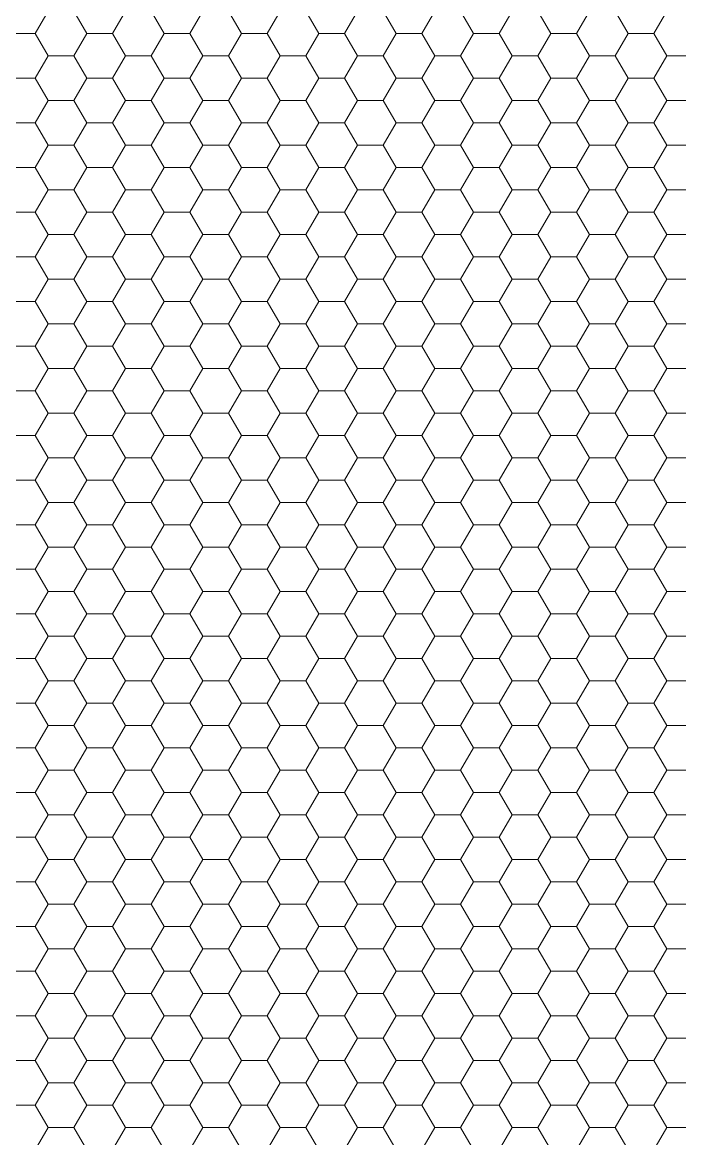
# Model space of a CAD drawing. Header units: inches. Extents: x 59 to 241, y -1 to 185.
# Drawn here: x 97.5 to 123, y 42 to 85.3 of the extents above; entities that cross this region are included whole.
import ezdxf

# ---------------------------------------------------------------- set-up
doc = ezdxf.new("R2010")
doc.units = ezdxf.units.IN
doc.header["$MEASUREMENT"] = 0
doc.layers.get('0').update_dxf_attribs({"lineweight": 0})

msp = doc.modelspace()

# ---------------------------------------------------------------- linework, layer by layer
at = {"color": 251, "linetype": 'Continuous', "lineweight": 0, "flags": 128}
for points in [[(98, 86.602), (97, 86.602), (96.5, 85.736), (97, 84.87), (98, 84.87), (98.5, 85.736)], [(101, 86.602), (100, 86.602), (99.5, 85.736), (100, 84.87), (101, 84.87), (101.5, 85.736)], [(104, 86.602), (103, 86.602), (102.5, 85.736), (103, 84.87), (104, 84.87), (104.5, 85.736)], [(107, 86.602), (106, 86.602), (105.5, 85.736), (106, 84.87), (107, 84.87), (107.5, 85.736)], [(110, 86.602), (109, 86.602), (108.5, 85.736), (109, 84.87), (110, 84.87), (110.5, 85.736)], [(113, 86.602), (112, 86.602), (111.5, 85.736), (112, 84.87), (113, 84.87), (113.5, 85.736)], [(116, 86.602), (115, 86.602), (114.5, 85.736), (115, 84.87), (116, 84.87), (116.5, 85.736)], [(119, 86.602), (118, 86.602), (117.5, 85.736), (118, 84.87), (119, 84.87), (119.5, 85.736)], [(122, 86.602), (121, 86.602), (120.5, 85.736), (121, 84.87), (122, 84.87), (122.5, 85.736)], [(99.5, 85.736), (98.5, 85.736), (98, 84.87), (98.5, 84.004), (99.5, 84.004), (100, 84.87)], [(102.5, 85.736), (101.5, 85.736), (101, 84.87), (101.5, 84.004), (102.5, 84.004), (103, 84.87)], [(105.5, 85.736), (104.5, 85.736), (104, 84.87), (104.5, 84.004), (105.5, 84.004), (106, 84.87)], [(108.5, 85.736), (107.5, 85.736), (107, 84.87), (107.5, 84.004), (108.5, 84.004), (109, 84.87)], [(111.5, 85.736), (110.5, 85.736), (110, 84.87), (110.5, 84.004), (111.5, 84.004), (112, 84.87)], [(114.5, 85.736), (113.5, 85.736), (113, 84.87), (113.5, 84.004), (114.5, 84.004), (115, 84.87)], [(117.5, 85.736), (116.5, 85.736), (116, 84.87), (116.5, 84.004), (117.5, 84.004), (118, 84.87)], [(120.5, 85.736), (119.5, 85.736), (119, 84.87), (119.5, 84.004), (120.5, 84.004), (121, 84.87)], [(123.5, 85.736), (122.5, 85.736), (122, 84.87), (122.5, 84.004), (123.5, 84.004), (124, 84.87)], [(98, 84.87), (97, 84.87), (96.5, 84.004), (97, 83.138), (98, 83.138), (98.5, 84.004)], [(101, 84.87), (100, 84.87), (99.5, 84.004), (100, 83.138), (101, 83.138), (101.5, 84.004)], [(104, 84.87), (103, 84.87), (102.5, 84.004), (103, 83.138), (104, 83.138), (104.5, 84.004)], [(107, 84.87), (106, 84.87), (105.5, 84.004), (106, 83.138), (107, 83.138), (107.5, 84.004)], [(110, 84.87), (109, 84.87), (108.5, 84.004), (109, 83.138), (110, 83.138), (110.5, 84.004)], [(113, 84.87), (112, 84.87), (111.5, 84.004), (112, 83.138), (113, 83.138), (113.5, 84.004)], [(116, 84.87), (115, 84.87), (114.5, 84.004), (115, 83.138), (116, 83.138), (116.5, 84.004)], [(119, 84.87), (118, 84.87), (117.5, 84.004), (118, 83.138), (119, 83.138), (119.5, 84.004)], [(122, 84.87), (121, 84.87), (120.5, 84.004), (121, 83.138), (122, 83.138), (122.5, 84.004)], [(99.5, 84.004), (98.5, 84.004), (98, 83.138), (98.5, 82.272), (99.5, 82.272), (100, 83.138)], [(102.5, 84.004), (101.5, 84.004), (101, 83.138), (101.5, 82.272), (102.5, 82.272), (103, 83.138)], [(105.5, 84.004), (104.5, 84.004), (104, 83.138), (104.5, 82.272), (105.5, 82.272), (106, 83.138)], [(108.5, 84.004), (107.5, 84.004), (107, 83.138), (107.5, 82.272), (108.5, 82.272), (109, 83.138)], [(111.5, 84.004), (110.5, 84.004), (110, 83.138), (110.5, 82.272), (111.5, 82.272), (112, 83.138)], [(114.5, 84.004), (113.5, 84.004), (113, 83.138), (113.5, 82.272), (114.5, 82.272), (115, 83.138)], [(117.5, 84.004), (116.5, 84.004), (116, 83.138), (116.5, 82.272), (117.5, 82.272), (118, 83.138)], [(120.5, 84.004), (119.5, 84.004), (119, 83.138), (119.5, 82.272), (120.5, 82.272), (121, 83.138)], [(123.5, 84.004), (122.5, 84.004), (122, 83.138), (122.5, 82.272), (123.5, 82.272), (124, 83.138)], [(98, 83.138), (97, 83.138), (96.5, 82.272), (97, 81.406), (98, 81.406), (98.5, 82.272)], [(101, 83.138), (100, 83.138), (99.5, 82.272), (100, 81.406), (101, 81.406), (101.5, 82.272)], [(104, 83.138), (103, 83.138), (102.5, 82.272), (103, 81.406), (104, 81.406), (104.5, 82.272)], [(107, 83.138), (106, 83.138), (105.5, 82.272), (106, 81.406), (107, 81.406), (107.5, 82.272)], [(110, 83.138), (109, 83.138), (108.5, 82.272), (109, 81.406), (110, 81.406), (110.5, 82.272)], [(113, 83.138), (112, 83.138), (111.5, 82.272), (112, 81.406), (113, 81.406), (113.5, 82.272)], [(116, 83.138), (115, 83.138), (114.5, 82.272), (115, 81.406), (116, 81.406), (116.5, 82.272)], [(119, 83.138), (118, 83.138), (117.5, 82.272), (118, 81.406), (119, 81.406), (119.5, 82.272)], [(122, 83.138), (121, 83.138), (120.5, 82.272), (121, 81.406), (122, 81.406), (122.5, 82.272)], [(99.5, 82.272), (98.5, 82.272), (98, 81.406), (98.5, 80.54), (99.5, 80.54), (100, 81.406)], [(102.5, 82.272), (101.5, 82.272), (101, 81.406), (101.5, 80.54), (102.5, 80.54), (103, 81.406)], [(105.5, 82.272), (104.5, 82.272), (104, 81.406), (104.5, 80.54), (105.5, 80.54), (106, 81.406)], [(108.5, 82.272), (107.5, 82.272), (107, 81.406), (107.5, 80.54), (108.5, 80.54), (109, 81.406)], [(111.5, 82.272), (110.5, 82.272), (110, 81.406), (110.5, 80.54), (111.5, 80.54), (112, 81.406)], [(114.5, 82.272), (113.5, 82.272), (113, 81.406), (113.5, 80.54), (114.5, 80.54), (115, 81.406)], [(117.5, 82.272), (116.5, 82.272), (116, 81.406), (116.5, 80.54), (117.5, 80.54), (118, 81.406)], [(120.5, 82.272), (119.5, 82.272), (119, 81.406), (119.5, 80.54), (120.5, 80.54), (121, 81.406)], [(123.5, 82.272), (122.5, 82.272), (122, 81.406), (122.5, 80.54), (123.5, 80.54), (124, 81.406)], [(98, 81.406), (97, 81.406), (96.5, 80.54), (97, 79.674), (98, 79.674), (98.5, 80.54)], [(101, 81.406), (100, 81.406), (99.5, 80.54), (100, 79.674), (101, 79.674), (101.5, 80.54)], [(104, 81.406), (103, 81.406), (102.5, 80.54), (103, 79.674), (104, 79.674), (104.5, 80.54)], [(107, 81.406), (106, 81.406), (105.5, 80.54), (106, 79.674), (107, 79.674), (107.5, 80.54)], [(110, 81.406), (109, 81.406), (108.5, 80.54), (109, 79.674), (110, 79.674), (110.5, 80.54)], [(113, 81.406), (112, 81.406), (111.5, 80.54), (112, 79.674), (113, 79.674), (113.5, 80.54)], [(116, 81.406), (115, 81.406), (114.5, 80.54), (115, 79.674), (116, 79.674), (116.5, 80.54)], [(119, 81.406), (118, 81.406), (117.5, 80.54), (118, 79.674), (119, 79.674), (119.5, 80.54)], [(122, 81.406), (121, 81.406), (120.5, 80.54), (121, 79.674), (122, 79.674), (122.5, 80.54)], [(99.5, 80.54), (98.5, 80.54), (98, 79.674), (98.5, 78.808), (99.5, 78.808), (100, 79.674)], [(102.5, 80.54), (101.5, 80.54), (101, 79.674), (101.5, 78.808), (102.5, 78.808), (103, 79.674)], [(105.5, 80.54), (104.5, 80.54), (104, 79.674), (104.5, 78.808), (105.5, 78.808), (106, 79.674)], [(108.5, 80.54), (107.5, 80.54), (107, 79.674), (107.5, 78.808), (108.5, 78.808), (109, 79.674)], [(111.5, 80.54), (110.5, 80.54), (110, 79.674), (110.5, 78.808), (111.5, 78.808), (112, 79.674)], [(114.5, 80.54), (113.5, 80.54), (113, 79.674), (113.5, 78.808), (114.5, 78.808), (115, 79.674)], [(117.5, 80.54), (116.5, 80.54), (116, 79.674), (116.5, 78.808), (117.5, 78.808), (118, 79.674)], [(120.5, 80.54), (119.5, 80.54), (119, 79.674), (119.5, 78.808), (120.5, 78.808), (121, 79.674)], [(123.5, 80.54), (122.5, 80.54), (122, 79.674), (122.5, 78.808), (123.5, 78.808), (124, 79.674)], [(98, 79.674), (97, 79.674), (96.5, 78.808), (97, 77.942), (98, 77.942), (98.5, 78.808)], [(101, 79.674), (100, 79.674), (99.5, 78.808), (100, 77.942), (101, 77.942), (101.5, 78.808)], [(104, 79.674), (103, 79.674), (102.5, 78.808), (103, 77.942), (104, 77.942), (104.5, 78.808)], [(107, 79.674), (106, 79.674), (105.5, 78.808), (106, 77.942), (107, 77.942), (107.5, 78.808)], [(110, 79.674), (109, 79.674), (108.5, 78.808), (109, 77.942), (110, 77.942), (110.5, 78.808)], [(113, 79.674), (112, 79.674), (111.5, 78.808), (112, 77.942), (113, 77.942), (113.5, 78.808)], [(116, 79.674), (115, 79.674), (114.5, 78.808), (115, 77.942), (116, 77.942), (116.5, 78.808)], [(119, 79.674), (118, 79.674), (117.5, 78.808), (118, 77.942), (119, 77.942), (119.5, 78.808)], [(122, 79.674), (121, 79.674), (120.5, 78.808), (121, 77.942), (122, 77.942), (122.5, 78.808)], [(99.5, 78.808), (98.5, 78.808), (98, 77.942), (98.5, 77.076), (99.5, 77.076), (100, 77.942)], [(102.5, 78.808), (101.5, 78.808), (101, 77.942), (101.5, 77.076), (102.5, 77.076), (103, 77.942)], [(105.5, 78.808), (104.5, 78.808), (104, 77.942), (104.5, 77.076), (105.5, 77.076), (106, 77.942)], [(108.5, 78.808), (107.5, 78.808), (107, 77.942), (107.5, 77.076), (108.5, 77.076), (109, 77.942)], [(111.5, 78.808), (110.5, 78.808), (110, 77.942), (110.5, 77.076), (111.5, 77.076), (112, 77.942)], [(114.5, 78.808), (113.5, 78.808), (113, 77.942), (113.5, 77.076), (114.5, 77.076), (115, 77.942)], [(117.5, 78.808), (116.5, 78.808), (116, 77.942), (116.5, 77.076), (117.5, 77.076), (118, 77.942)], [(120.5, 78.808), (119.5, 78.808), (119, 77.942), (119.5, 77.076), (120.5, 77.076), (121, 77.942)], [(123.5, 78.808), (122.5, 78.808), (122, 77.942), (122.5, 77.076), (123.5, 77.076), (124, 77.942)], [(98, 77.942), (97, 77.942), (96.5, 77.076), (97, 76.21), (98, 76.21), (98.5, 77.076)], [(101, 77.942), (100, 77.942), (99.5, 77.076), (100, 76.21), (101, 76.21), (101.5, 77.076)], [(104, 77.942), (103, 77.942), (102.5, 77.076), (103, 76.21), (104, 76.21), (104.5, 77.076)], [(107, 77.942), (106, 77.942), (105.5, 77.076), (106, 76.21), (107, 76.21), (107.5, 77.076)], [(110, 77.942), (109, 77.942), (108.5, 77.076), (109, 76.21), (110, 76.21), (110.5, 77.076)], [(113, 77.942), (112, 77.942), (111.5, 77.076), (112, 76.21), (113, 76.21), (113.5, 77.076)], [(116, 77.942), (115, 77.942), (114.5, 77.076), (115, 76.21), (116, 76.21), (116.5, 77.076)], [(119, 77.942), (118, 77.942), (117.5, 77.076), (118, 76.21), (119, 76.21), (119.5, 77.076)], [(122, 77.942), (121, 77.942), (120.5, 77.076), (121, 76.21), (122, 76.21), (122.5, 77.076)], [(99.5, 77.076), (98.5, 77.076), (98, 76.21), (98.5, 75.344), (99.5, 75.344), (100, 76.21)], [(102.5, 77.076), (101.5, 77.076), (101, 76.21), (101.5, 75.344), (102.5, 75.344), (103, 76.21)], [(105.5, 77.076), (104.5, 77.076), (104, 76.21), (104.5, 75.344), (105.5, 75.344), (106, 76.21)], [(108.5, 77.076), (107.5, 77.076), (107, 76.21), (107.5, 75.344), (108.5, 75.344), (109, 76.21)], [(111.5, 77.076), (110.5, 77.076), (110, 76.21), (110.5, 75.344), (111.5, 75.344), (112, 76.21)], [(114.5, 77.076), (113.5, 77.076), (113, 76.21), (113.5, 75.344), (114.5, 75.344), (115, 76.21)], [(117.5, 77.076), (116.5, 77.076), (116, 76.21), (116.5, 75.344), (117.5, 75.344), (118, 76.21)], [(120.5, 77.076), (119.5, 77.076), (119, 76.21), (119.5, 75.344), (120.5, 75.344), (121, 76.21)], [(123.5, 77.076), (122.5, 77.076), (122, 76.21), (122.5, 75.344), (123.5, 75.344), (124, 76.21)], [(98, 76.21), (97, 76.21), (96.5, 75.344), (97, 74.478), (98, 74.478), (98.5, 75.344)], [(101, 76.21), (100, 76.21), (99.5, 75.344), (100, 74.478), (101, 74.478), (101.5, 75.344)], [(104, 76.21), (103, 76.21), (102.5, 75.344), (103, 74.478), (104, 74.478), (104.5, 75.344)], [(107, 76.21), (106, 76.21), (105.5, 75.344), (106, 74.478), (107, 74.478), (107.5, 75.344)], [(110, 76.21), (109, 76.21), (108.5, 75.344), (109, 74.478), (110, 74.478), (110.5, 75.344)], [(113, 76.21), (112, 76.21), (111.5, 75.344), (112, 74.478), (113, 74.478), (113.5, 75.344)], [(116, 76.21), (115, 76.21), (114.5, 75.344), (115, 74.478), (116, 74.478), (116.5, 75.344)], [(119, 76.21), (118, 76.21), (117.5, 75.344), (118, 74.478), (119, 74.478), (119.5, 75.344)], [(122, 76.21), (121, 76.21), (120.5, 75.344), (121, 74.478), (122, 74.478), (122.5, 75.344)], [(99.5, 75.344), (98.5, 75.344), (98, 74.478), (98.5, 73.612), (99.5, 73.612), (100, 74.478)], [(102.5, 75.344), (101.5, 75.344), (101, 74.478), (101.5, 73.612), (102.5, 73.612), (103, 74.478)], [(105.5, 75.344), (104.5, 75.344), (104, 74.478), (104.5, 73.612), (105.5, 73.612), (106, 74.478)], [(108.5, 75.344), (107.5, 75.344), (107, 74.478), (107.5, 73.612), (108.5, 73.612), (109, 74.478)], [(111.5, 75.344), (110.5, 75.344), (110, 74.478), (110.5, 73.612), (111.5, 73.612), (112, 74.478)], [(114.5, 75.344), (113.5, 75.344), (113, 74.478), (113.5, 73.612), (114.5, 73.612), (115, 74.478)], [(117.5, 75.344), (116.5, 75.344), (116, 74.478), (116.5, 73.612), (117.5, 73.612), (118, 74.478)], [(120.5, 75.344), (119.5, 75.344), (119, 74.478), (119.5, 73.612), (120.5, 73.612), (121, 74.478)], [(123.5, 75.344), (122.5, 75.344), (122, 74.478), (122.5, 73.612), (123.5, 73.612), (124, 74.478)], [(98, 74.478), (97, 74.478), (96.5, 73.612), (97, 72.746), (98, 72.746), (98.5, 73.612)], [(101, 74.478), (100, 74.478), (99.5, 73.612), (100, 72.746), (101, 72.746), (101.5, 73.612)], [(104, 74.478), (103, 74.478), (102.5, 73.612), (103, 72.746), (104, 72.746), (104.5, 73.612)], [(107, 74.478), (106, 74.478), (105.5, 73.612), (106, 72.746), (107, 72.746), (107.5, 73.612)], [(110, 74.478), (109, 74.478), (108.5, 73.612), (109, 72.746), (110, 72.746), (110.5, 73.612)], [(113, 74.478), (112, 74.478), (111.5, 73.612), (112, 72.746), (113, 72.746), (113.5, 73.612)], [(116, 74.478), (115, 74.478), (114.5, 73.612), (115, 72.746), (116, 72.746), (116.5, 73.612)], [(119, 74.478), (118, 74.478), (117.5, 73.612), (118, 72.746), (119, 72.746), (119.5, 73.612)], [(122, 74.478), (121, 74.478), (120.5, 73.612), (121, 72.746), (122, 72.746), (122.5, 73.612)], [(99.5, 73.612), (98.5, 73.612), (98, 72.746), (98.5, 71.88), (99.5, 71.88), (100, 72.746)], [(102.5, 73.612), (101.5, 73.612), (101, 72.746), (101.5, 71.88), (102.5, 71.88), (103, 72.746)], [(105.5, 73.612), (104.5, 73.612), (104, 72.746), (104.5, 71.88), (105.5, 71.88), (106, 72.746)], [(108.5, 73.612), (107.5, 73.612), (107, 72.746), (107.5, 71.88), (108.5, 71.88), (109, 72.746)], [(111.5, 73.612), (110.5, 73.612), (110, 72.746), (110.5, 71.88), (111.5, 71.88), (112, 72.746)], [(114.5, 73.612), (113.5, 73.612), (113, 72.746), (113.5, 71.88), (114.5, 71.88), (115, 72.746)], [(117.5, 73.612), (116.5, 73.612), (116, 72.746), (116.5, 71.88), (117.5, 71.88), (118, 72.746)], [(120.5, 73.612), (119.5, 73.612), (119, 72.746), (119.5, 71.88), (120.5, 71.88), (121, 72.746)], [(123.5, 73.612), (122.5, 73.612), (122, 72.746), (122.5, 71.88), (123.5, 71.88), (124, 72.746)], [(98, 72.746), (97, 72.746), (96.5, 71.88), (97, 71.014), (98, 71.014), (98.5, 71.88)], [(101, 72.746), (100, 72.746), (99.5, 71.88), (100, 71.014), (101, 71.014), (101.5, 71.88)], [(104, 72.746), (103, 72.746), (102.5, 71.88), (103, 71.014), (104, 71.014), (104.5, 71.88)], [(107, 72.746), (106, 72.746), (105.5, 71.88), (106, 71.014), (107, 71.014), (107.5, 71.88)], [(110, 72.746), (109, 72.746), (108.5, 71.88), (109, 71.014), (110, 71.014), (110.5, 71.88)], [(113, 72.746), (112, 72.746), (111.5, 71.88), (112, 71.014), (113, 71.014), (113.5, 71.88)], [(116, 72.746), (115, 72.746), (114.5, 71.88), (115, 71.014), (116, 71.014), (116.5, 71.88)], [(119, 72.746), (118, 72.746), (117.5, 71.88), (118, 71.014), (119, 71.014), (119.5, 71.88)], [(122, 72.746), (121, 72.746), (120.5, 71.88), (121, 71.014), (122, 71.014), (122.5, 71.88)], [(99.5, 71.88), (98.5, 71.88), (98, 71.014), (98.5, 70.148), (99.5, 70.148), (100, 71.014)], [(102.5, 71.88), (101.5, 71.88), (101, 71.014), (101.5, 70.148), (102.5, 70.148), (103, 71.014)], [(105.5, 71.88), (104.5, 71.88), (104, 71.014), (104.5, 70.148), (105.5, 70.148), (106, 71.014)], [(108.5, 71.88), (107.5, 71.88), (107, 71.014), (107.5, 70.148), (108.5, 70.148), (109, 71.014)], [(111.5, 71.88), (110.5, 71.88), (110, 71.014), (110.5, 70.148), (111.5, 70.148), (112, 71.014)], [(114.5, 71.88), (113.5, 71.88), (113, 71.014), (113.5, 70.148), (114.5, 70.148), (115, 71.014)], [(117.5, 71.88), (116.5, 71.88), (116, 71.014), (116.5, 70.148), (117.5, 70.148), (118, 71.014)], [(120.5, 71.88), (119.5, 71.88), (119, 71.014), (119.5, 70.148), (120.5, 70.148), (121, 71.014)], [(123.5, 71.88), (122.5, 71.88), (122, 71.014), (122.5, 70.148), (123.5, 70.148), (124, 71.014)], [(98, 71.014), (97, 71.014), (96.5, 70.148), (97, 69.282), (98, 69.282), (98.5, 70.148)], [(101, 71.014), (100, 71.014), (99.5, 70.148), (100, 69.282), (101, 69.282), (101.5, 70.148)], [(104, 71.014), (103, 71.014), (102.5, 70.148), (103, 69.282), (104, 69.282), (104.5, 70.148)], [(107, 71.014), (106, 71.014), (105.5, 70.148), (106, 69.282), (107, 69.282), (107.5, 70.148)], [(110, 71.014), (109, 71.014), (108.5, 70.148), (109, 69.282), (110, 69.282), (110.5, 70.148)], [(113, 71.014), (112, 71.014), (111.5, 70.148), (112, 69.282), (113, 69.282), (113.5, 70.148)], [(116, 71.014), (115, 71.014), (114.5, 70.148), (115, 69.282), (116, 69.282), (116.5, 70.148)], [(119, 71.014), (118, 71.014), (117.5, 70.148), (118, 69.282), (119, 69.282), (119.5, 70.148)], [(122, 71.014), (121, 71.014), (120.5, 70.148), (121, 69.282), (122, 69.282), (122.5, 70.148)], [(99.5, 70.148), (98.5, 70.148), (98, 69.282), (98.5, 68.416), (99.5, 68.416), (100, 69.282)], [(102.5, 70.148), (101.5, 70.148), (101, 69.282), (101.5, 68.416), (102.5, 68.416), (103, 69.282)], [(105.5, 70.148), (104.5, 70.148), (104, 69.282), (104.5, 68.416), (105.5, 68.416), (106, 69.282)], [(108.5, 70.148), (107.5, 70.148), (107, 69.282), (107.5, 68.416), (108.5, 68.416), (109, 69.282)], [(111.5, 70.148), (110.5, 70.148), (110, 69.282), (110.5, 68.416), (111.5, 68.416), (112, 69.282)], [(114.5, 70.148), (113.5, 70.148), (113, 69.282), (113.5, 68.416), (114.5, 68.416), (115, 69.282)], [(117.5, 70.148), (116.5, 70.148), (116, 69.282), (116.5, 68.416), (117.5, 68.416), (118, 69.282)], [(120.5, 70.148), (119.5, 70.148), (119, 69.282), (119.5, 68.416), (120.5, 68.416), (121, 69.282)], [(123.5, 70.148), (122.5, 70.148), (122, 69.282), (122.5, 68.416), (123.5, 68.416), (124, 69.282)], [(98, 69.282), (97, 69.282), (96.5, 68.416), (97, 67.55), (98, 67.55), (98.5, 68.416)], [(101, 69.282), (100, 69.282), (99.5, 68.416), (100, 67.55), (101, 67.55), (101.5, 68.416)], [(104, 69.282), (103, 69.282), (102.5, 68.416), (103, 67.55), (104, 67.55), (104.5, 68.416)], [(107, 69.282), (106, 69.282), (105.5, 68.416), (106, 67.55), (107, 67.55), (107.5, 68.416)], [(110, 69.282), (109, 69.282), (108.5, 68.416), (109, 67.55), (110, 67.55), (110.5, 68.416)], [(113, 69.282), (112, 69.282), (111.5, 68.416), (112, 67.55), (113, 67.55), (113.5, 68.416)], [(116, 69.282), (115, 69.282), (114.5, 68.416), (115, 67.55), (116, 67.55), (116.5, 68.416)], [(119, 69.282), (118, 69.282), (117.5, 68.416), (118, 67.55), (119, 67.55), (119.5, 68.416)], [(122, 69.282), (121, 69.282), (120.5, 68.416), (121, 67.55), (122, 67.55), (122.5, 68.416)], [(99.5, 68.416), (98.5, 68.416), (98, 67.55), (98.5, 66.684), (99.5, 66.684), (100, 67.55)], [(102.5, 68.416), (101.5, 68.416), (101, 67.55), (101.5, 66.684), (102.5, 66.684), (103, 67.55)], [(105.5, 68.416), (104.5, 68.416), (104, 67.55), (104.5, 66.684), (105.5, 66.684), (106, 67.55)], [(108.5, 68.416), (107.5, 68.416), (107, 67.55), (107.5, 66.684), (108.5, 66.684), (109, 67.55)], [(111.5, 68.416), (110.5, 68.416), (110, 67.55), (110.5, 66.684), (111.5, 66.684), (112, 67.55)], [(114.5, 68.416), (113.5, 68.416), (113, 67.55), (113.5, 66.684), (114.5, 66.684), (115, 67.55)], [(117.5, 68.416), (116.5, 68.416), (116, 67.55), (116.5, 66.684), (117.5, 66.684), (118, 67.55)], [(120.5, 68.416), (119.5, 68.416), (119, 67.55), (119.5, 66.684), (120.5, 66.684), (121, 67.55)], [(123.5, 68.416), (122.5, 68.416), (122, 67.55), (122.5, 66.684), (123.5, 66.684), (124, 67.55)], [(98, 67.55), (97, 67.55), (96.5, 66.684), (97, 65.818), (98, 65.818), (98.5, 66.684)], [(101, 67.55), (100, 67.55), (99.5, 66.684), (100, 65.818), (101, 65.818), (101.5, 66.684)], [(104, 67.55), (103, 67.55), (102.5, 66.684), (103, 65.818), (104, 65.818), (104.5, 66.684)], [(107, 67.55), (106, 67.55), (105.5, 66.684), (106, 65.818), (107, 65.818), (107.5, 66.684)], [(110, 67.55), (109, 67.55), (108.5, 66.684), (109, 65.818), (110, 65.818), (110.5, 66.684)], [(113, 67.55), (112, 67.55), (111.5, 66.684), (112, 65.818), (113, 65.818), (113.5, 66.684)], [(116, 67.55), (115, 67.55), (114.5, 66.684), (115, 65.818), (116, 65.818), (116.5, 66.684)], [(119, 67.55), (118, 67.55), (117.5, 66.684), (118, 65.818), (119, 65.818), (119.5, 66.684)], [(122, 67.55), (121, 67.55), (120.5, 66.684), (121, 65.818), (122, 65.818), (122.5, 66.684)], [(99.5, 66.684), (98.5, 66.684), (98, 65.818), (98.5, 64.952), (99.5, 64.952), (100, 65.818)], [(102.5, 66.684), (101.5, 66.684), (101, 65.818), (101.5, 64.952), (102.5, 64.952), (103, 65.818)], [(105.5, 66.684), (104.5, 66.684), (104, 65.818), (104.5, 64.952), (105.5, 64.952), (106, 65.818)], [(108.5, 66.684), (107.5, 66.684), (107, 65.818), (107.5, 64.952), (108.5, 64.952), (109, 65.818)], [(111.5, 66.684), (110.5, 66.684), (110, 65.818), (110.5, 64.952), (111.5, 64.952), (112, 65.818)], [(114.5, 66.684), (113.5, 66.684), (113, 65.818), (113.5, 64.952), (114.5, 64.952), (115, 65.818)], [(117.5, 66.684), (116.5, 66.684), (116, 65.818), (116.5, 64.952), (117.5, 64.952), (118, 65.818)], [(120.5, 66.684), (119.5, 66.684), (119, 65.818), (119.5, 64.952), (120.5, 64.952), (121, 65.818)], [(123.5, 66.684), (122.5, 66.684), (122, 65.818), (122.5, 64.952), (123.5, 64.952), (124, 65.818)], [(98, 65.818), (97, 65.818), (96.5, 64.952), (97, 64.086), (98, 64.086), (98.5, 64.952)], [(101, 65.818), (100, 65.818), (99.5, 64.952), (100, 64.086), (101, 64.086), (101.5, 64.952)], [(104, 65.818), (103, 65.818), (102.5, 64.952), (103, 64.086), (104, 64.086), (104.5, 64.952)], [(107, 65.818), (106, 65.818), (105.5, 64.952), (106, 64.086), (107, 64.086), (107.5, 64.952)], [(110, 65.818), (109, 65.818), (108.5, 64.952), (109, 64.086), (110, 64.086), (110.5, 64.952)], [(113, 65.818), (112, 65.818), (111.5, 64.952), (112, 64.086), (113, 64.086), (113.5, 64.952)], [(116, 65.818), (115, 65.818), (114.5, 64.952), (115, 64.086), (116, 64.086), (116.5, 64.952)], [(119, 65.818), (118, 65.818), (117.5, 64.952), (118, 64.086), (119, 64.086), (119.5, 64.952)], [(122, 65.818), (121, 65.818), (120.5, 64.952), (121, 64.086), (122, 64.086), (122.5, 64.952)], [(99.5, 64.952), (98.5, 64.952), (98, 64.086), (98.5, 63.22), (99.5, 63.22), (100, 64.086)], [(102.5, 64.952), (101.5, 64.952), (101, 64.086), (101.5, 63.22), (102.5, 63.22), (103, 64.086)], [(105.5, 64.952), (104.5, 64.952), (104, 64.086), (104.5, 63.22), (105.5, 63.22), (106, 64.086)], [(108.5, 64.952), (107.5, 64.952), (107, 64.086), (107.5, 63.22), (108.5, 63.22), (109, 64.086)], [(111.5, 64.952), (110.5, 64.952), (110, 64.086), (110.5, 63.22), (111.5, 63.22), (112, 64.086)], [(114.5, 64.952), (113.5, 64.952), (113, 64.086), (113.5, 63.22), (114.5, 63.22), (115, 64.086)], [(117.5, 64.952), (116.5, 64.952), (116, 64.086), (116.5, 63.22), (117.5, 63.22), (118, 64.086)], [(120.5, 64.952), (119.5, 64.952), (119, 64.086), (119.5, 63.22), (120.5, 63.22), (121, 64.086)], [(123.5, 64.952), (122.5, 64.952), (122, 64.086), (122.5, 63.22), (123.5, 63.22), (124, 64.086)], [(98, 64.086), (97, 64.086), (96.5, 63.22), (97, 62.354), (98, 62.354), (98.5, 63.22)], [(101, 64.086), (100, 64.086), (99.5, 63.22), (100, 62.354), (101, 62.354), (101.5, 63.22)], [(104, 64.086), (103, 64.086), (102.5, 63.22), (103, 62.354), (104, 62.354), (104.5, 63.22)], [(107, 64.086), (106, 64.086), (105.5, 63.22), (106, 62.354), (107, 62.354), (107.5, 63.22)], [(110, 64.086), (109, 64.086), (108.5, 63.22), (109, 62.354), (110, 62.354), (110.5, 63.22)], [(113, 64.086), (112, 64.086), (111.5, 63.22), (112, 62.354), (113, 62.354), (113.5, 63.22)], [(116, 64.086), (115, 64.086), (114.5, 63.22), (115, 62.354), (116, 62.354), (116.5, 63.22)], [(119, 64.086), (118, 64.086), (117.5, 63.22), (118, 62.354), (119, 62.354), (119.5, 63.22)], [(122, 64.086), (121, 64.086), (120.5, 63.22), (121, 62.354), (122, 62.354), (122.5, 63.22)], [(99.5, 63.22), (98.5, 63.22), (98, 62.354), (98.5, 61.488), (99.5, 61.488), (100, 62.354)], [(102.5, 63.22), (101.5, 63.22), (101, 62.354), (101.5, 61.488), (102.5, 61.488), (103, 62.354)], [(105.5, 63.22), (104.5, 63.22), (104, 62.354), (104.5, 61.488), (105.5, 61.488), (106, 62.354)], [(108.5, 63.22), (107.5, 63.22), (107, 62.354), (107.5, 61.488), (108.5, 61.488), (109, 62.354)], [(111.5, 63.22), (110.5, 63.22), (110, 62.354), (110.5, 61.488), (111.5, 61.488), (112, 62.354)], [(114.5, 63.22), (113.5, 63.22), (113, 62.354), (113.5, 61.488), (114.5, 61.488), (115, 62.354)], [(117.5, 63.22), (116.5, 63.22), (116, 62.354), (116.5, 61.488), (117.5, 61.488), (118, 62.354)], [(120.5, 63.22), (119.5, 63.22), (119, 62.354), (119.5, 61.488), (120.5, 61.488), (121, 62.354)], [(123.5, 63.22), (122.5, 63.22), (122, 62.354), (122.5, 61.488), (123.5, 61.488), (124, 62.354)], [(98, 62.354), (97, 62.354), (96.5, 61.488), (97, 60.622), (98, 60.622), (98.5, 61.488)], [(101, 62.354), (100, 62.354), (99.5, 61.488), (100, 60.622), (101, 60.622), (101.5, 61.488)], [(104, 62.354), (103, 62.354), (102.5, 61.488), (103, 60.622), (104, 60.622), (104.5, 61.488)], [(107, 62.354), (106, 62.354), (105.5, 61.488), (106, 60.622), (107, 60.622), (107.5, 61.488)], [(110, 62.354), (109, 62.354), (108.5, 61.488), (109, 60.622), (110, 60.622), (110.5, 61.488)], [(113, 62.354), (112, 62.354), (111.5, 61.488), (112, 60.622), (113, 60.622), (113.5, 61.488)], [(116, 62.354), (115, 62.354), (114.5, 61.488), (115, 60.622), (116, 60.622), (116.5, 61.488)], [(119, 62.354), (118, 62.354), (117.5, 61.488), (118, 60.622), (119, 60.622), (119.5, 61.488)], [(122, 62.354), (121, 62.354), (120.5, 61.488), (121, 60.622), (122, 60.622), (122.5, 61.488)], [(99.5, 61.488), (98.5, 61.488), (98, 60.622), (98.5, 59.756), (99.5, 59.756), (100, 60.622)], [(102.5, 61.488), (101.5, 61.488), (101, 60.622), (101.5, 59.756), (102.5, 59.756), (103, 60.622)], [(105.5, 61.488), (104.5, 61.488), (104, 60.622), (104.5, 59.756), (105.5, 59.756), (106, 60.622)], [(108.5, 61.488), (107.5, 61.488), (107, 60.622), (107.5, 59.756), (108.5, 59.756), (109, 60.622)], [(111.5, 61.488), (110.5, 61.488), (110, 60.622), (110.5, 59.756), (111.5, 59.756), (112, 60.622)], [(114.5, 61.488), (113.5, 61.488), (113, 60.622), (113.5, 59.756), (114.5, 59.756), (115, 60.622)], [(117.5, 61.488), (116.5, 61.488), (116, 60.622), (116.5, 59.756), (117.5, 59.756), (118, 60.622)], [(120.5, 61.488), (119.5, 61.488), (119, 60.622), (119.5, 59.756), (120.5, 59.756), (121, 60.622)], [(123.5, 61.488), (122.5, 61.488), (122, 60.622), (122.5, 59.756), (123.5, 59.756), (124, 60.622)], [(98, 60.622), (97, 60.622), (96.5, 59.756), (97, 58.89), (98, 58.89), (98.5, 59.756)], [(101, 60.622), (100, 60.622), (99.5, 59.756), (100, 58.89), (101, 58.89), (101.5, 59.756)], [(104, 60.622), (103, 60.622), (102.5, 59.756), (103, 58.89), (104, 58.89), (104.5, 59.756)], [(107, 60.622), (106, 60.622), (105.5, 59.756), (106, 58.89), (107, 58.89), (107.5, 59.756)], [(110, 60.622), (109, 60.622), (108.5, 59.756), (109, 58.89), (110, 58.89), (110.5, 59.756)], [(113, 60.622), (112, 60.622), (111.5, 59.756), (112, 58.89), (113, 58.89), (113.5, 59.756)], [(116, 60.622), (115, 60.622), (114.5, 59.756), (115, 58.89), (116, 58.89), (116.5, 59.756)], [(119, 60.622), (118, 60.622), (117.5, 59.756), (118, 58.89), (119, 58.89), (119.5, 59.756)], [(122, 60.622), (121, 60.622), (120.5, 59.756), (121, 58.89), (122, 58.89), (122.5, 59.756)], [(99.5, 59.756), (98.5, 59.756), (98, 58.89), (98.5, 58.024), (99.5, 58.024), (100, 58.89)], [(102.5, 59.756), (101.5, 59.756), (101, 58.89), (101.5, 58.024), (102.5, 58.024), (103, 58.89)], [(105.5, 59.756), (104.5, 59.756), (104, 58.89), (104.5, 58.024), (105.5, 58.024), (106, 58.89)], [(108.5, 59.756), (107.5, 59.756), (107, 58.89), (107.5, 58.024), (108.5, 58.024), (109, 58.89)], [(111.5, 59.756), (110.5, 59.756), (110, 58.89), (110.5, 58.024), (111.5, 58.024), (112, 58.89)], [(114.5, 59.756), (113.5, 59.756), (113, 58.89), (113.5, 58.024), (114.5, 58.024), (115, 58.89)], [(117.5, 59.756), (116.5, 59.756), (116, 58.89), (116.5, 58.024), (117.5, 58.024), (118, 58.89)], [(120.5, 59.756), (119.5, 59.756), (119, 58.89), (119.5, 58.024), (120.5, 58.024), (121, 58.89)], [(123.5, 59.756), (122.5, 59.756), (122, 58.89), (122.5, 58.024), (123.5, 58.024), (124, 58.89)], [(98, 58.89), (97, 58.89), (96.5, 58.024), (97, 57.158), (98, 57.158), (98.5, 58.024)], [(101, 58.89), (100, 58.89), (99.5, 58.024), (100, 57.158), (101, 57.158), (101.5, 58.024)], [(104, 58.89), (103, 58.89), (102.5, 58.024), (103, 57.158), (104, 57.158), (104.5, 58.024)], [(107, 58.89), (106, 58.89), (105.5, 58.024), (106, 57.158), (107, 57.158), (107.5, 58.024)], [(110, 58.89), (109, 58.89), (108.5, 58.024), (109, 57.158), (110, 57.158), (110.5, 58.024)], [(113, 58.89), (112, 58.89), (111.5, 58.024), (112, 57.158), (113, 57.158), (113.5, 58.024)], [(116, 58.89), (115, 58.89), (114.5, 58.024), (115, 57.158), (116, 57.158), (116.5, 58.024)], [(119, 58.89), (118, 58.89), (117.5, 58.024), (118, 57.158), (119, 57.158), (119.5, 58.024)], [(122, 58.89), (121, 58.89), (120.5, 58.024), (121, 57.158), (122, 57.158), (122.5, 58.024)], [(99.5, 58.024), (98.5, 58.024), (98, 57.158), (98.5, 56.292), (99.5, 56.292), (100, 57.158)], [(102.5, 58.024), (101.5, 58.024), (101, 57.158), (101.5, 56.292), (102.5, 56.292), (103, 57.158)], [(105.5, 58.024), (104.5, 58.024), (104, 57.158), (104.5, 56.292), (105.5, 56.292), (106, 57.158)], [(108.5, 58.024), (107.5, 58.024), (107, 57.158), (107.5, 56.292), (108.5, 56.292), (109, 57.158)], [(111.5, 58.024), (110.5, 58.024), (110, 57.158), (110.5, 56.292), (111.5, 56.292), (112, 57.158)], [(114.5, 58.024), (113.5, 58.024), (113, 57.158), (113.5, 56.292), (114.5, 56.292), (115, 57.158)], [(117.5, 58.024), (116.5, 58.024), (116, 57.158), (116.5, 56.292), (117.5, 56.292), (118, 57.158)], [(120.5, 58.024), (119.5, 58.024), (119, 57.158), (119.5, 56.292), (120.5, 56.292), (121, 57.158)], [(123.5, 58.024), (122.5, 58.024), (122, 57.158), (122.5, 56.292), (123.5, 56.292), (124, 57.158)], [(98, 57.158), (97, 57.158), (96.5, 56.292), (97, 55.426), (98, 55.426), (98.5, 56.292)], [(101, 57.158), (100, 57.158), (99.5, 56.292), (100, 55.426), (101, 55.426), (101.5, 56.292)], [(104, 57.158), (103, 57.158), (102.5, 56.292), (103, 55.426), (104, 55.426), (104.5, 56.292)], [(107, 57.158), (106, 57.158), (105.5, 56.292), (106, 55.426), (107, 55.426), (107.5, 56.292)], [(110, 57.158), (109, 57.158), (108.5, 56.292), (109, 55.426), (110, 55.426), (110.5, 56.292)], [(113, 57.158), (112, 57.158), (111.5, 56.292), (112, 55.426), (113, 55.426), (113.5, 56.292)], [(116, 57.158), (115, 57.158), (114.5, 56.292), (115, 55.426), (116, 55.426), (116.5, 56.292)], [(119, 57.158), (118, 57.158), (117.5, 56.292), (118, 55.426), (119, 55.426), (119.5, 56.292)], [(122, 57.158), (121, 57.158), (120.5, 56.292), (121, 55.426), (122, 55.426), (122.5, 56.292)], [(99.5, 56.292), (98.5, 56.292), (98, 55.426), (98.5, 54.56), (99.5, 54.56), (100, 55.426)], [(102.5, 56.292), (101.5, 56.292), (101, 55.426), (101.5, 54.56), (102.5, 54.56), (103, 55.426)], [(105.5, 56.292), (104.5, 56.292), (104, 55.426), (104.5, 54.56), (105.5, 54.56), (106, 55.426)], [(108.5, 56.292), (107.5, 56.292), (107, 55.426), (107.5, 54.56), (108.5, 54.56), (109, 55.426)], [(111.5, 56.292), (110.5, 56.292), (110, 55.426), (110.5, 54.56), (111.5, 54.56), (112, 55.426)], [(114.5, 56.292), (113.5, 56.292), (113, 55.426), (113.5, 54.56), (114.5, 54.56), (115, 55.426)], [(117.5, 56.292), (116.5, 56.292), (116, 55.426), (116.5, 54.56), (117.5, 54.56), (118, 55.426)], [(120.5, 56.292), (119.5, 56.292), (119, 55.426), (119.5, 54.56), (120.5, 54.56), (121, 55.426)], [(123.5, 56.292), (122.5, 56.292), (122, 55.426), (122.5, 54.56), (123.5, 54.56), (124, 55.426)], [(98, 55.426), (97, 55.426), (96.5, 54.56), (97, 53.694), (98, 53.694), (98.5, 54.56)], [(101, 55.426), (100, 55.426), (99.5, 54.56), (100, 53.694), (101, 53.694), (101.5, 54.56)], [(104, 55.426), (103, 55.426), (102.5, 54.56), (103, 53.694), (104, 53.694), (104.5, 54.56)], [(107, 55.426), (106, 55.426), (105.5, 54.56), (106, 53.694), (107, 53.694), (107.5, 54.56)], [(110, 55.426), (109, 55.426), (108.5, 54.56), (109, 53.694), (110, 53.694), (110.5, 54.56)], [(113, 55.426), (112, 55.426), (111.5, 54.56), (112, 53.694), (113, 53.694), (113.5, 54.56)], [(116, 55.426), (115, 55.426), (114.5, 54.56), (115, 53.694), (116, 53.694), (116.5, 54.56)], [(119, 55.426), (118, 55.426), (117.5, 54.56), (118, 53.694), (119, 53.694), (119.5, 54.56)], [(122, 55.426), (121, 55.426), (120.5, 54.56), (121, 53.694), (122, 53.694), (122.5, 54.56)], [(99.5, 54.56), (98.5, 54.56), (98, 53.694), (98.5, 52.828), (99.5, 52.828), (100, 53.694)], [(102.5, 54.56), (101.5, 54.56), (101, 53.694), (101.5, 52.828), (102.5, 52.828), (103, 53.694)], [(105.5, 54.56), (104.5, 54.56), (104, 53.694), (104.5, 52.828), (105.5, 52.828), (106, 53.694)], [(108.5, 54.56), (107.5, 54.56), (107, 53.694), (107.5, 52.828), (108.5, 52.828), (109, 53.694)], [(111.5, 54.56), (110.5, 54.56), (110, 53.694), (110.5, 52.828), (111.5, 52.828), (112, 53.694)], [(114.5, 54.56), (113.5, 54.56), (113, 53.694), (113.5, 52.828), (114.5, 52.828), (115, 53.694)], [(117.5, 54.56), (116.5, 54.56), (116, 53.694), (116.5, 52.828), (117.5, 52.828), (118, 53.694)], [(120.5, 54.56), (119.5, 54.56), (119, 53.694), (119.5, 52.828), (120.5, 52.828), (121, 53.694)], [(123.5, 54.56), (122.5, 54.56), (122, 53.694), (122.5, 52.828), (123.5, 52.828), (124, 53.694)], [(98, 53.694), (97, 53.694), (96.5, 52.828), (97, 51.962), (98, 51.962), (98.5, 52.828)], [(101, 53.694), (100, 53.694), (99.5, 52.828), (100, 51.962), (101, 51.962), (101.5, 52.828)], [(104, 53.694), (103, 53.694), (102.5, 52.828), (103, 51.962), (104, 51.962), (104.5, 52.828)], [(107, 53.694), (106, 53.694), (105.5, 52.828), (106, 51.962), (107, 51.962), (107.5, 52.828)], [(110, 53.694), (109, 53.694), (108.5, 52.828), (109, 51.962), (110, 51.962), (110.5, 52.828)], [(113, 53.694), (112, 53.694), (111.5, 52.828), (112, 51.962), (113, 51.962), (113.5, 52.828)], [(116, 53.694), (115, 53.694), (114.5, 52.828), (115, 51.962), (116, 51.962), (116.5, 52.828)], [(119, 53.694), (118, 53.694), (117.5, 52.828), (118, 51.962), (119, 51.962), (119.5, 52.828)], [(122, 53.694), (121, 53.694), (120.5, 52.828), (121, 51.962), (122, 51.962), (122.5, 52.828)], [(99.5, 52.828), (98.5, 52.828), (98, 51.962), (98.5, 51.095), (99.5, 51.095), (100, 51.962)], [(102.5, 52.828), (101.5, 52.828), (101, 51.962), (101.5, 51.095), (102.5, 51.095), (103, 51.962)], [(105.5, 52.828), (104.5, 52.828), (104, 51.962), (104.5, 51.095), (105.5, 51.095), (106, 51.962)], [(108.5, 52.828), (107.5, 52.828), (107, 51.962), (107.5, 51.095), (108.5, 51.095), (109, 51.962)], [(111.5, 52.828), (110.5, 52.828), (110, 51.962), (110.5, 51.095), (111.5, 51.095), (112, 51.962)], [(114.5, 52.828), (113.5, 52.828), (113, 51.962), (113.5, 51.095), (114.5, 51.095), (115, 51.962)], [(117.5, 52.828), (116.5, 52.828), (116, 51.962), (116.5, 51.095), (117.5, 51.095), (118, 51.962)], [(120.5, 52.828), (119.5, 52.828), (119, 51.962), (119.5, 51.095), (120.5, 51.095), (121, 51.962)], [(123.5, 52.828), (122.5, 52.828), (122, 51.962), (122.5, 51.095), (123.5, 51.095), (124, 51.962)], [(98, 51.962), (97, 51.962), (96.5, 51.095), (97, 50.229), (98, 50.229), (98.5, 51.095)], [(101, 51.962), (100, 51.962), (99.5, 51.095), (100, 50.229), (101, 50.229), (101.5, 51.095)], [(104, 51.962), (103, 51.962), (102.5, 51.095), (103, 50.229), (104, 50.229), (104.5, 51.095)], [(107, 51.962), (106, 51.962), (105.5, 51.095), (106, 50.229), (107, 50.229), (107.5, 51.095)], [(110, 51.962), (109, 51.962), (108.5, 51.095), (109, 50.229), (110, 50.229), (110.5, 51.095)], [(113, 51.962), (112, 51.962), (111.5, 51.095), (112, 50.229), (113, 50.229), (113.5, 51.095)], [(116, 51.962), (115, 51.962), (114.5, 51.095), (115, 50.229), (116, 50.229), (116.5, 51.095)], [(119, 51.962), (118, 51.962), (117.5, 51.095), (118, 50.229), (119, 50.229), (119.5, 51.095)], [(122, 51.962), (121, 51.962), (120.5, 51.095), (121, 50.229), (122, 50.229), (122.5, 51.095)], [(99.5, 51.095), (98.5, 51.095), (98, 50.229), (98.5, 49.363), (99.5, 49.363), (100, 50.229)], [(102.5, 51.095), (101.5, 51.095), (101, 50.229), (101.5, 49.363), (102.5, 49.363), (103, 50.229)], [(105.5, 51.095), (104.5, 51.095), (104, 50.229), (104.5, 49.363), (105.5, 49.363), (106, 50.229)], [(108.5, 51.095), (107.5, 51.095), (107, 50.229), (107.5, 49.363), (108.5, 49.363), (109, 50.229)], [(111.5, 51.095), (110.5, 51.095), (110, 50.229), (110.5, 49.363), (111.5, 49.363), (112, 50.229)], [(114.5, 51.095), (113.5, 51.095), (113, 50.229), (113.5, 49.363), (114.5, 49.363), (115, 50.229)], [(117.5, 51.095), (116.5, 51.095), (116, 50.229), (116.5, 49.363), (117.5, 49.363), (118, 50.229)], [(120.5, 51.095), (119.5, 51.095), (119, 50.229), (119.5, 49.363), (120.5, 49.363), (121, 50.229)], [(123.5, 51.095), (122.5, 51.095), (122, 50.229), (122.5, 49.363), (123.5, 49.363), (124, 50.229)], [(98, 50.229), (97, 50.229), (96.5, 49.363), (97, 48.497), (98, 48.497), (98.5, 49.363)], [(101, 50.229), (100, 50.229), (99.5, 49.363), (100, 48.497), (101, 48.497), (101.5, 49.363)], [(104, 50.229), (103, 50.229), (102.5, 49.363), (103, 48.497), (104, 48.497), (104.5, 49.363)], [(107, 50.229), (106, 50.229), (105.5, 49.363), (106, 48.497), (107, 48.497), (107.5, 49.363)], [(110, 50.229), (109, 50.229), (108.5, 49.363), (109, 48.497), (110, 48.497), (110.5, 49.363)], [(113, 50.229), (112, 50.229), (111.5, 49.363), (112, 48.497), (113, 48.497), (113.5, 49.363)], [(116, 50.229), (115, 50.229), (114.5, 49.363), (115, 48.497), (116, 48.497), (116.5, 49.363)], [(119, 50.229), (118, 50.229), (117.5, 49.363), (118, 48.497), (119, 48.497), (119.5, 49.363)], [(122, 50.229), (121, 50.229), (120.5, 49.363), (121, 48.497), (122, 48.497), (122.5, 49.363)], [(99.5, 49.363), (98.5, 49.363), (98, 48.497), (98.5, 47.631), (99.5, 47.631), (100, 48.497)], [(102.5, 49.363), (101.5, 49.363), (101, 48.497), (101.5, 47.631), (102.5, 47.631), (103, 48.497)], [(105.5, 49.363), (104.5, 49.363), (104, 48.497), (104.5, 47.631), (105.5, 47.631), (106, 48.497)], [(108.5, 49.363), (107.5, 49.363), (107, 48.497), (107.5, 47.631), (108.5, 47.631), (109, 48.497)], [(111.5, 49.363), (110.5, 49.363), (110, 48.497), (110.5, 47.631), (111.5, 47.631), (112, 48.497)], [(114.5, 49.363), (113.5, 49.363), (113, 48.497), (113.5, 47.631), (114.5, 47.631), (115, 48.497)], [(117.5, 49.363), (116.5, 49.363), (116, 48.497), (116.5, 47.631), (117.5, 47.631), (118, 48.497)], [(120.5, 49.363), (119.5, 49.363), (119, 48.497), (119.5, 47.631), (120.5, 47.631), (121, 48.497)], [(123.5, 49.363), (122.5, 49.363), (122, 48.497), (122.5, 47.631), (123.5, 47.631), (124, 48.497)], [(98, 48.497), (97, 48.497), (96.5, 47.631), (97, 46.765), (98, 46.765), (98.5, 47.631)], [(101, 48.497), (100, 48.497), (99.5, 47.631), (100, 46.765), (101, 46.765), (101.5, 47.631)], [(104, 48.497), (103, 48.497), (102.5, 47.631), (103, 46.765), (104, 46.765), (104.5, 47.631)], [(107, 48.497), (106, 48.497), (105.5, 47.631), (106, 46.765), (107, 46.765), (107.5, 47.631)], [(110, 48.497), (109, 48.497), (108.5, 47.631), (109, 46.765), (110, 46.765), (110.5, 47.631)], [(113, 48.497), (112, 48.497), (111.5, 47.631), (112, 46.765), (113, 46.765), (113.5, 47.631)], [(116, 48.497), (115, 48.497), (114.5, 47.631), (115, 46.765), (116, 46.765), (116.5, 47.631)], [(119, 48.497), (118, 48.497), (117.5, 47.631), (118, 46.765), (119, 46.765), (119.5, 47.631)], [(122, 48.497), (121, 48.497), (120.5, 47.631), (121, 46.765), (122, 46.765), (122.5, 47.631)], [(99.5, 47.631), (98.5, 47.631), (98, 46.765), (98.5, 45.899), (99.5, 45.899), (100, 46.765)], [(102.5, 47.631), (101.5, 47.631), (101, 46.765), (101.5, 45.899), (102.5, 45.899), (103, 46.765)], [(105.5, 47.631), (104.5, 47.631), (104, 46.765), (104.5, 45.899), (105.5, 45.899), (106, 46.765)], [(108.5, 47.631), (107.5, 47.631), (107, 46.765), (107.5, 45.899), (108.5, 45.899), (109, 46.765)], [(111.5, 47.631), (110.5, 47.631), (110, 46.765), (110.5, 45.899), (111.5, 45.899), (112, 46.765)], [(114.5, 47.631), (113.5, 47.631), (113, 46.765), (113.5, 45.899), (114.5, 45.899), (115, 46.765)], [(117.5, 47.631), (116.5, 47.631), (116, 46.765), (116.5, 45.899), (117.5, 45.899), (118, 46.765)], [(120.5, 47.631), (119.5, 47.631), (119, 46.765), (119.5, 45.899), (120.5, 45.899), (121, 46.765)], [(123.5, 47.631), (122.5, 47.631), (122, 46.765), (122.5, 45.899), (123.5, 45.899), (124, 46.765)], [(98, 46.765), (97, 46.765), (96.5, 45.899), (97, 45.033), (98, 45.033), (98.5, 45.899)], [(101, 46.765), (100, 46.765), (99.5, 45.899), (100, 45.033), (101, 45.033), (101.5, 45.899)], [(104, 46.765), (103, 46.765), (102.5, 45.899), (103, 45.033), (104, 45.033), (104.5, 45.899)], [(107, 46.765), (106, 46.765), (105.5, 45.899), (106, 45.033), (107, 45.033), (107.5, 45.899)], [(110, 46.765), (109, 46.765), (108.5, 45.899), (109, 45.033), (110, 45.033), (110.5, 45.899)], [(113, 46.765), (112, 46.765), (111.5, 45.899), (112, 45.033), (113, 45.033), (113.5, 45.899)], [(116, 46.765), (115, 46.765), (114.5, 45.899), (115, 45.033), (116, 45.033), (116.5, 45.899)], [(119, 46.765), (118, 46.765), (117.5, 45.899), (118, 45.033), (119, 45.033), (119.5, 45.899)], [(122, 46.765), (121, 46.765), (120.5, 45.899), (121, 45.033), (122, 45.033), (122.5, 45.899)], [(99.5, 45.899), (98.5, 45.899), (98, 45.033), (98.5, 44.167), (99.5, 44.167), (100, 45.033)], [(102.5, 45.899), (101.5, 45.899), (101, 45.033), (101.5, 44.167), (102.5, 44.167), (103, 45.033)], [(105.5, 45.899), (104.5, 45.899), (104, 45.033), (104.5, 44.167), (105.5, 44.167), (106, 45.033)], [(108.5, 45.899), (107.5, 45.899), (107, 45.033), (107.5, 44.167), (108.5, 44.167), (109, 45.033)], [(111.5, 45.899), (110.5, 45.899), (110, 45.033), (110.5, 44.167), (111.5, 44.167), (112, 45.033)], [(114.5, 45.899), (113.5, 45.899), (113, 45.033), (113.5, 44.167), (114.5, 44.167), (115, 45.033)], [(117.5, 45.899), (116.5, 45.899), (116, 45.033), (116.5, 44.167), (117.5, 44.167), (118, 45.033)], [(120.5, 45.899), (119.5, 45.899), (119, 45.033), (119.5, 44.167), (120.5, 44.167), (121, 45.033)], [(123.5, 45.899), (122.5, 45.899), (122, 45.033), (122.5, 44.167), (123.5, 44.167), (124, 45.033)], [(98, 45.033), (97, 45.033), (96.5, 44.167), (97, 43.301), (98, 43.301), (98.5, 44.167)], [(101, 45.033), (100, 45.033), (99.5, 44.167), (100, 43.301), (101, 43.301), (101.5, 44.167)], [(104, 45.033), (103, 45.033), (102.5, 44.167), (103, 43.301), (104, 43.301), (104.5, 44.167)], [(107, 45.033), (106, 45.033), (105.5, 44.167), (106, 43.301), (107, 43.301), (107.5, 44.167)], [(110, 45.033), (109, 45.033), (108.5, 44.167), (109, 43.301), (110, 43.301), (110.5, 44.167)], [(113, 45.033), (112, 45.033), (111.5, 44.167), (112, 43.301), (113, 43.301), (113.5, 44.167)], [(116, 45.033), (115, 45.033), (114.5, 44.167), (115, 43.301), (116, 43.301), (116.5, 44.167)], [(119, 45.033), (118, 45.033), (117.5, 44.167), (118, 43.301), (119, 43.301), (119.5, 44.167)], [(122, 45.033), (121, 45.033), (120.5, 44.167), (121, 43.301), (122, 43.301), (122.5, 44.167)], [(99.5, 44.167), (98.5, 44.167), (98, 43.301), (98.5, 42.435), (99.5, 42.435), (100, 43.301)], [(102.5, 44.167), (101.5, 44.167), (101, 43.301), (101.5, 42.435), (102.5, 42.435), (103, 43.301)], [(105.5, 44.167), (104.5, 44.167), (104, 43.301), (104.5, 42.435), (105.5, 42.435), (106, 43.301)], [(108.5, 44.167), (107.5, 44.167), (107, 43.301), (107.5, 42.435), (108.5, 42.435), (109, 43.301)], [(111.5, 44.167), (110.5, 44.167), (110, 43.301), (110.5, 42.435), (111.5, 42.435), (112, 43.301)], [(114.5, 44.167), (113.5, 44.167), (113, 43.301), (113.5, 42.435), (114.5, 42.435), (115, 43.301)], [(117.5, 44.167), (116.5, 44.167), (116, 43.301), (116.5, 42.435), (117.5, 42.435), (118, 43.301)], [(120.5, 44.167), (119.5, 44.167), (119, 43.301), (119.5, 42.435), (120.5, 42.435), (121, 43.301)], [(123.5, 44.167), (122.5, 44.167), (122, 43.301), (122.5, 42.435), (123.5, 42.435), (124, 43.301)], [(98, 43.301), (97, 43.301), (96.5, 42.435), (97, 41.569), (98, 41.569), (98.5, 42.435)], [(101, 43.301), (100, 43.301), (99.5, 42.435), (100, 41.569), (101, 41.569), (101.5, 42.435)], [(104, 43.301), (103, 43.301), (102.5, 42.435), (103, 41.569), (104, 41.569), (104.5, 42.435)], [(107, 43.301), (106, 43.301), (105.5, 42.435), (106, 41.569), (107, 41.569), (107.5, 42.435)], [(110, 43.301), (109, 43.301), (108.5, 42.435), (109, 41.569), (110, 41.569), (110.5, 42.435)], [(113, 43.301), (112, 43.301), (111.5, 42.435), (112, 41.569), (113, 41.569), (113.5, 42.435)], [(116, 43.301), (115, 43.301), (114.5, 42.435), (115, 41.569), (116, 41.569), (116.5, 42.435)], [(119, 43.301), (118, 43.301), (117.5, 42.435), (118, 41.569), (119, 41.569), (119.5, 42.435)], [(122, 43.301), (121, 43.301), (120.5, 42.435), (121, 41.569), (122, 41.569), (122.5, 42.435)], [(99.5, 42.435), (98.5, 42.435), (98, 41.569), (98.5, 40.703), (99.5, 40.703), (100, 41.569)], [(102.5, 42.435), (101.5, 42.435), (101, 41.569), (101.5, 40.703), (102.5, 40.703), (103, 41.569)], [(105.5, 42.435), (104.5, 42.435), (104, 41.569), (104.5, 40.703), (105.5, 40.703), (106, 41.569)], [(108.5, 42.435), (107.5, 42.435), (107, 41.569), (107.5, 40.703), (108.5, 40.703), (109, 41.569)], [(111.5, 42.435), (110.5, 42.435), (110, 41.569), (110.5, 40.703), (111.5, 40.703), (112, 41.569)], [(114.5, 42.435), (113.5, 42.435), (113, 41.569), (113.5, 40.703), (114.5, 40.703), (115, 41.569)], [(117.5, 42.435), (116.5, 42.435), (116, 41.569), (116.5, 40.703), (117.5, 40.703), (118, 41.569)], [(120.5, 42.435), (119.5, 42.435), (119, 41.569), (119.5, 40.703), (120.5, 40.703), (121, 41.569)], [(123.5, 42.435), (122.5, 42.435), (122, 41.569), (122.5, 40.703), (123.5, 40.703), (124, 41.569)]]:
    msp.add_lwpolyline(points, close=True, dxfattribs=at)
at = {"color": 7, "linetype": 'Continuous', "lineweight": 0}
msp.add_circle((150, 86.602), 84, dxfattribs=at)

doc.saveas('drawing.dxf')
